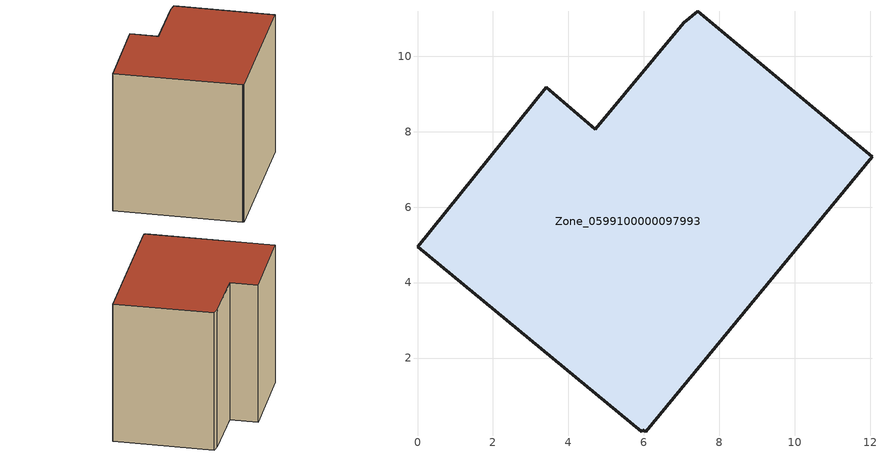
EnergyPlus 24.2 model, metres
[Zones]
Zone_0599100000097993
 floor ground (C_G): 7.42,11.2 12.05,7.34 6.04,0.04 5.98,0.1 5.95,0.05 0,4.95 3.41,9.18 4.72,8.06 7.06,10.89 z0
 wall outside (C_F): 3.41,9.18 0,4.95 5.95,0.05 5.98,0.1 6.04,0.04 12.05,7.34 7.42,11.2 7.06,10.89 4.72,8.06 3.41,9.18 z0:8.86
 roof outside (C_R): 12.05,7.34 7.42,11.2 7.06,10.89 4.72,8.06 3.41,9.18 0,4.95 5.95,0.05 5.98,0.1 6.04,0.04 z8.86
[BUILDING]
Pand.0599100000097993: North Axis=0; Terrain=City; Loads Convergence Tolerance Value=0.04; Temperature Convergence Tolerance Value=0.4; Solar Distribution=FullExterior; Maximum Number of Warmup Days=25; Minimum Number of Warmup Days=1
[Site:Location]
Rotterdam.The.Hague.AP_ZH_NLD Design_Conditions: Latitude=51.96; Longitude=4.45; Time Zone=1; Elevation=-4.5
[SITE:GROUNDTEMPERATURE:BUILDINGSURFACE]
18, 18, 18, 18, 18, 18, 18, 18, 18, 18, 18, 18
[MATERIAL] Thermal Absorptance=0.9; Solar Absorptance=0.7; Visible Absorptance=0.7
Name | Roughness | Thickness | Conductivity | Density | Specific Heat
G.TC.1946-1964 | MediumSmooth | 0.15 | 1 | 540 | 1210
F.TC.1946-1964 | Rough | 0.3 | 0.857143 | 1920 | 840
R.TC.1946-1964 | MediumRough | 0.2 | 0.235294 | 1500 | 1000
[CONSTRUCTION]
C_G: G.TC.1946-1964
C_F: F.TC.1946-1964
C_R: R.TC.1946-1964
[ZONE]
Zone_0599100000097993: Type=1; Multiplier=1; Ceiling Height=Autocalculate; Volume=Autocalculate; Floor Area=autocalculate; Part of Total Floor Area=Yes
[ZONEINFILTRATION:DESIGNFLOWRATE]
Infil_Zone_0599100000097993: Zone or ZoneList or Space or SpaceList=Zone_0599100000097993; Schedule=AlwaysOn; Design Flow Rate Calculation Method=Flow/Area; Flow Rate per Floor Area=0.003; Constant Term Coefficient=1; Temperature Term Coefficient=0; Velocity Term Coefficient=0; Velocity Squared Term Coefficient=0
[HVACTEMPLATE:ZONE:IDEALLOADSAIRSYSTEM]
Zone_0599100000097993: Maximum Heating Supply Air Temperature=50; Minimum Cooling Supply Air Temperature=13; Maximum Heating Supply Air Humidity Ratio=0.0156; Minimum Cooling Supply Air Humidity Ratio=0.0077; Heating Limit=NoLimit; Cooling Limit=NoLimit; Dehumidification Control Type=ConstantSensibleHeatRatio; Cooling Sensible Heat Ratio=0.7; Dehumidification Setpoint=60; Humidification Control Type=None; Humidification Setpoint=30; Outdoor Air Method=None; Outdoor Air Flow Rate per Person=0.00944; Outdoor Air Flow Rate per Zone Floor Area=0; Outdoor Air Flow Rate per Zone=0; Demand Controlled Ventilation Type=None; Outdoor Air Economizer Type=NoEconomizer; Heat Recovery Type=None; Sensible Heat Recovery Effectiveness=0.7; Latent Heat Recovery Effectiveness=0.65
[ZONECONTROL:THERMOSTAT]
ThermostatControl_Zone_0599100000097993: Zone or ZoneList=Zone_0599100000097993; Control Type Schedule=DualSetpointControlType; Control 1=Thermostat_Zone_0599100000097993; Temperature Difference Between Cutout And Setpoint=0
[THERMOSTATSETPOINT:DUALSETPOINT]
Thermostat_Zone_0599100000097993: Heating Setpoint Temperature Schedule=HeatingSetpoint_Zone_0599100000097993; Cooling Setpoint Temperature Schedule=CoolingSetpoint_Zone_0599100000097993
[SCHEDULE:COMPACT]
HeatingSetpoint_Zone_0599100000097993: Through: 12/31, For: AllDays, Until: 24:00, 21
CoolingSetpoint_Zone_0599100000097993: Through: 12/31, For: AllDays, Until: 24:00, 24
DualSetpointControlType: Through: 12/31, For: AllDays, Until: 24:00, 4
AlwaysOn: Through: 12/31, For: AllDays, Until: 24:00, 1
